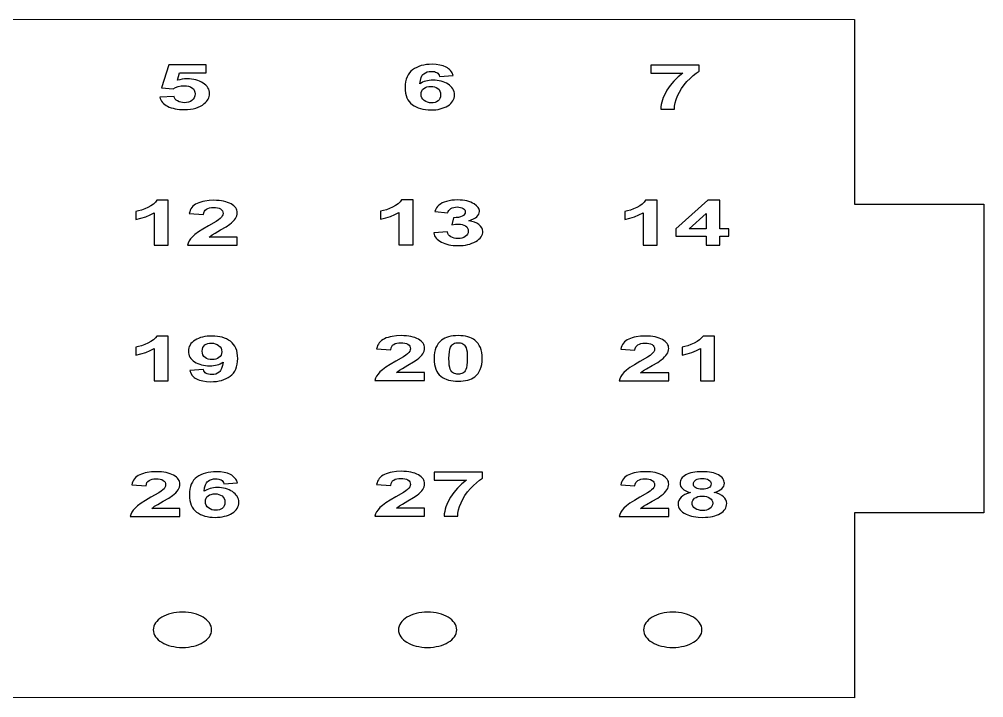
# Model space of a CAD drawing. Extents: x 1222 to 3994, y 2320 to 3800.
# Drawn here: x 2646.02 to 2690.55, y 3599.73 to 3631.08 of the extents above; entities that cross this region are included whole.
import ezdxf

# ---------------------------------------------------------------- set-up
doc = ezdxf.new("R2010")
doc.units = 0
doc.layers.add('____________', color=18, linetype='CONTINUOUS')

msp = doc.modelspace()

# ---------------------------------------------------------------- linework, layer by layer
at = {"layer": '____________'}
for points in [[(2532.648, 3608.28), (2526.668, 3608.28), (2526.668, 3622.53), (2532.648, 3622.53), (2532.648, 3631.075), (2613.928, 3631.079), (2684.586, 3631.075), (2684.586, 3622.53), (2690.554, 3622.53), (2690.554, 3608.28), (2684.586, 3608.28), (2684.586, 3599.731), (2613.928, 3599.734), (2532.648, 3599.731), (2532.648, 3608.28)], [(2652.511, 3627.474), (2652.529, 3627.411), (2652.555, 3627.351), (2652.588, 3627.295), (2652.629, 3627.241), (2652.677, 3627.191), (2652.733, 3627.145), (2652.796, 3627.101), (2652.867, 3627.061), (2652.944, 3627.025), (2653.027, 3626.994), (2653.115, 3626.968), (2653.208, 3626.946), (2653.307, 3626.929), (2653.412, 3626.917), (2653.637, 3626.908), (2653.781, 3626.912), (2653.917, 3626.925), (2654.044, 3626.946), (2654.164, 3626.976), (2654.275, 3627.015), (2654.378, 3627.061), (2654.474, 3627.117), (2654.561, 3627.181), (2654.619, 3627.232), (2654.668, 3627.285), (2654.71, 3627.339), (2654.744, 3627.395), (2654.771, 3627.453), (2654.79, 3627.512), (2654.801, 3627.573), (2654.805, 3627.636), (2654.8, 3627.711), (2654.786, 3627.782), (2654.763, 3627.85), (2654.729, 3627.914), (2654.687, 3627.974), (2654.635, 3628.031), (2654.573, 3628.084), (2654.503, 3628.134), (2654.425, 3628.179), (2654.343, 3628.218), (2654.257, 3628.251), (2654.167, 3628.278), (2654.073, 3628.299), (2653.975, 3628.314), (2653.872, 3628.323), (2653.765, 3628.325), (2653.652, 3628.321), (2653.539, 3628.309), (2653.428, 3628.288), (2653.318, 3628.259), (2653.421, 3628.61), (2654.654, 3628.61), (2654.654, 3628.981), (2652.925, 3628.981), (2652.59, 3627.906), (2653.12, 3627.859), (2653.236, 3627.925), (2653.359, 3627.972), (2653.488, 3628.001), (2653.626, 3628.01), (2653.733, 3628.004), (2653.83, 3627.986), (2653.916, 3627.956), (2653.992, 3627.915), (2654.054, 3627.861), (2654.098, 3627.796), (2654.124, 3627.718), (2654.133, 3627.629), (2654.124, 3627.534), (2654.097, 3627.452), (2654.053, 3627.382), (2653.991, 3627.325), (2653.916, 3627.282), (2653.833, 3627.25), (2653.742, 3627.231), (2653.644, 3627.225), (2653.557, 3627.23), (2653.475, 3627.244), (2653.399, 3627.269), (2653.328, 3627.303), (2653.266, 3627.346), (2653.218, 3627.395), (2653.183, 3627.452), (2653.162, 3627.515), (2652.511, 3627.474)], [(2666.051, 3628.485), (2666.004, 3628.603), (2665.972, 3628.656), (2665.935, 3628.706), (2665.891, 3628.752), (2665.842, 3628.794), (2665.787, 3628.833), (2665.726, 3628.867), (2665.59, 3628.925), (2665.438, 3628.966), (2665.269, 3628.991), (2665.083, 3628.999), (2664.947, 3628.995), (2664.818, 3628.983), (2664.696, 3628.964), (2664.58, 3628.936), (2664.471, 3628.901), (2664.368, 3628.858), (2664.272, 3628.807), (2664.182, 3628.748), (2664.101, 3628.68), (2664.03, 3628.603), (2663.971, 3628.515), (2663.922, 3628.418), (2663.884, 3628.311), (2663.857, 3628.193), (2663.841, 3628.066), (2663.836, 3627.929), (2663.841, 3627.796), (2663.856, 3627.672), (2663.882, 3627.557), (2663.919, 3627.453), (2663.966, 3627.358), (2664.023, 3627.273), (2664.09, 3627.198), (2664.168, 3627.132), (2664.254, 3627.075), (2664.346, 3627.026), (2664.444, 3626.984), (2664.547, 3626.95), (2664.656, 3626.923), (2664.771, 3626.905), (2664.891, 3626.893), (2665.017, 3626.889), (2665.135, 3626.892), (2665.247, 3626.901), (2665.354, 3626.916), (2665.456, 3626.937), (2665.552, 3626.964), (2665.642, 3626.997), (2665.727, 3627.036), (2665.806, 3627.081), (2665.878, 3627.131), (2665.941, 3627.184), (2665.994, 3627.242), (2666.037, 3627.304), (2666.07, 3627.369), (2666.095, 3627.439), (2666.109, 3627.512), (2666.114, 3627.59), (2666.109, 3627.663), (2666.095, 3627.732), (2666.073, 3627.798), (2666.041, 3627.861), (2665.999, 3627.92), (2665.949, 3627.976), (2665.89, 3628.028), (2665.821, 3628.077), (2665.747, 3628.121), (2665.668, 3628.16), (2665.586, 3628.192), (2665.5, 3628.219), (2665.411, 3628.24), (2665.318, 3628.254), (2665.221, 3628.263), (2665.12, 3628.266), (2665.031, 3628.263), (2664.946, 3628.255), (2664.864, 3628.242), (2664.787, 3628.222), (2664.713, 3628.198), (2664.642, 3628.168), (2664.575, 3628.132), (2664.512, 3628.091), (2664.538, 3628.255), (2664.576, 3628.387), (2664.628, 3628.489), (2664.659, 3628.528), (2664.693, 3628.561), (2664.769, 3628.61), (2664.852, 3628.645), (2664.944, 3628.666), (2665.043, 3628.673), (2665.117, 3628.67), (2665.185, 3628.66), (2665.244, 3628.642), (2665.297, 3628.617), (2665.341, 3628.585), (2665.376, 3628.545), (2665.402, 3628.497), (2665.418, 3628.442), (2666.051, 3628.485)], [(2675.178, 3628.596), (2676.665, 3628.596), (2676.446, 3628.414), (2676.25, 3628.221), (2676.078, 3628.016), (2675.928, 3627.799), (2675.807, 3627.577), (2675.758, 3627.468), (2675.717, 3627.358), (2675.685, 3627.249), (2675.66, 3627.141), (2675.644, 3627.033), (2675.636, 3626.925), (2676.267, 3626.925), (2676.275, 3627.067), (2676.302, 3627.217), (2676.349, 3627.377), (2676.414, 3627.546), (2676.498, 3627.718), (2676.599, 3627.884), (2676.716, 3628.046), (2676.851, 3628.202), (2676.994, 3628.347), (2677.135, 3628.475), (2677.275, 3628.584), (2677.414, 3628.676), (2677.414, 3628.963), (2675.178, 3628.963), (2675.178, 3628.596)], [(2664.569, 3627.62), (2664.577, 3627.703), (2664.601, 3627.774), (2664.642, 3627.835), (2664.699, 3627.885), (2664.768, 3627.924), (2664.844, 3627.952), (2664.927, 3627.969), (2665.017, 3627.975), (2665.111, 3627.969), (2665.197, 3627.951), (2665.274, 3627.922), (2665.343, 3627.881), (2665.4, 3627.827), (2665.441, 3627.76), (2665.465, 3627.679), (2665.473, 3627.585), (2665.466, 3627.494), (2665.443, 3627.417), (2665.406, 3627.353), (2665.353, 3627.303), (2665.288, 3627.266), (2665.217, 3627.239), (2665.137, 3627.223), (2665.05, 3627.217), (2664.959, 3627.224), (2664.872, 3627.244), (2664.791, 3627.277), (2664.715, 3627.323), (2664.651, 3627.381), (2664.605, 3627.45), (2664.578, 3627.53), (2664.569, 3627.62)], [(2664.2, 3620.655), (2664.2, 3622.73), (2663.67, 3622.73), (2663.602, 3622.639), (2663.512, 3622.553), (2663.397, 3622.473), (2663.258, 3622.399), (2663.111, 3622.334), (2662.969, 3622.281), (2662.833, 3622.238), (2662.702, 3622.207), (2662.702, 3621.848), (2662.937, 3621.903), (2663.156, 3621.971), (2663.36, 3622.053), (2663.547, 3622.148), (2663.547, 3620.655), (2664.2, 3620.655)], [(2665.155, 3621.204), (2665.171, 3621.14), (2665.196, 3621.08), (2665.228, 3621.022), (2665.268, 3620.968), (2665.316, 3620.917), (2665.372, 3620.869), (2665.436, 3620.823), (2665.509, 3620.782), (2665.588, 3620.744), (2665.671, 3620.711), (2665.76, 3620.683), (2665.853, 3620.661), (2665.952, 3620.643), (2666.055, 3620.63), (2666.164, 3620.623), (2666.277, 3620.62), (2666.397, 3620.623), (2666.511, 3620.632), (2666.621, 3620.647), (2666.725, 3620.668), (2666.825, 3620.695), (2666.92, 3620.728), (2667.009, 3620.767), (2667.093, 3620.812), (2667.17, 3620.861), (2667.237, 3620.913), (2667.293, 3620.967), (2667.34, 3621.024), (2667.375, 3621.083), (2667.401, 3621.145), (2667.416, 3621.209), (2667.422, 3621.276), (2667.411, 3621.366), (2667.378, 3621.449), (2667.323, 3621.526), (2667.246, 3621.595), (2667.151, 3621.656), (2667.041, 3621.704), (2666.916, 3621.741), (2666.777, 3621.766), (2666.892, 3621.808), (2666.992, 3621.854), (2667.077, 3621.903), (2667.146, 3621.956), (2667.199, 3622.012), (2667.238, 3622.071), (2667.261, 3622.134), (2667.268, 3622.2), (2667.265, 3622.247), (2667.253, 3622.294), (2667.235, 3622.338), (2667.208, 3622.382), (2667.133, 3622.465), (2667.028, 3622.544), (2666.953, 3622.588), (2666.871, 3622.626), (2666.784, 3622.658), (2666.69, 3622.684), (2666.59, 3622.704), (2666.485, 3622.719), (2666.373, 3622.727), (2666.256, 3622.73), (2666.118, 3622.726), (2665.988, 3622.714), (2665.864, 3622.694), (2665.747, 3622.666), (2665.64, 3622.631), (2665.545, 3622.59), (2665.463, 3622.543), (2665.394, 3622.49), (2665.334, 3622.429), (2665.283, 3622.359), (2665.239, 3622.279), (2665.204, 3622.19), (2665.807, 3622.128), (2665.825, 3622.192), (2665.855, 3622.247), (2665.898, 3622.295), (2665.951, 3622.334), (2666.013, 3622.365), (2666.082, 3622.387), (2666.156, 3622.4), (2666.237, 3622.405), (2666.318, 3622.401), (2666.39, 3622.389), (2666.454, 3622.37), (2666.51, 3622.343), (2666.555, 3622.309), (2666.586, 3622.27), (2666.606, 3622.226), (2666.612, 3622.176), (2666.603, 3622.118), (2666.577, 3622.066), (2666.533, 3622.019), (2666.472, 3621.979), (2666.395, 3621.947), (2666.301, 3621.925), (2666.192, 3621.913), (2666.067, 3621.91), (2665.995, 3621.587), (2666.158, 3621.609), (2666.295, 3621.617), (2666.387, 3621.611), (2666.471, 3621.595), (2666.549, 3621.568), (2666.619, 3621.529), (2666.677, 3621.482), (2666.718, 3621.426), (2666.743, 3621.363), (2666.751, 3621.292), (2666.742, 3621.218), (2666.717, 3621.151), (2666.673, 3621.092), (2666.613, 3621.042), (2666.54, 3621.001), (2666.459, 3620.972), (2666.369, 3620.954), (2666.272, 3620.948), (2666.182, 3620.953), (2666.098, 3620.968), (2666.021, 3620.992), (2665.951, 3621.026), (2665.891, 3621.069), (2665.844, 3621.121), (2665.809, 3621.181), (2665.788, 3621.25), (2665.155, 3621.204)], [(2652.897, 3620.638), (2652.897, 3622.713), (2652.366, 3622.713), (2652.299, 3622.621), (2652.208, 3622.535), (2652.093, 3622.456), (2651.955, 3622.382), (2651.807, 3622.317), (2651.665, 3622.263), (2651.529, 3622.221), (2651.399, 3622.19), (2651.399, 3621.831), (2651.634, 3621.885), (2651.853, 3621.954), (2652.056, 3622.036), (2652.243, 3622.131), (2652.243, 3620.638), (2652.897, 3620.638)], [(2656.083, 3621.006), (2654.784, 3621.006), (2654.843, 3621.06), (2654.918, 3621.116), (2655.058, 3621.201), (2655.311, 3621.344), (2655.572, 3621.496), (2655.739, 3621.608), (2655.822, 3621.676), (2655.894, 3621.743), (2655.953, 3621.808), (2656, 3621.872), (2656.036, 3621.936), (2656.062, 3622.001), (2656.078, 3622.069), (2656.083, 3622.137), (2656.078, 3622.197), (2656.065, 3622.255), (2656.042, 3622.31), (2656.011, 3622.363), (2655.97, 3622.413), (2655.921, 3622.46), (2655.862, 3622.505), (2655.794, 3622.548), (2655.719, 3622.586), (2655.637, 3622.62), (2655.548, 3622.648), (2655.452, 3622.671), (2655.349, 3622.689), (2655.24, 3622.702), (2655.124, 3622.71), (2655.001, 3622.713), (2654.78, 3622.704), (2654.579, 3622.677), (2654.485, 3622.657), (2654.396, 3622.633), (2654.312, 3622.604), (2654.233, 3622.57), (2654.16, 3622.532), (2654.095, 3622.487), (2654.037, 3622.437), (2653.988, 3622.382), (2653.946, 3622.32), (2653.912, 3622.253), (2653.886, 3622.18), (2653.867, 3622.101), (2654.519, 3622.061), (2654.535, 3622.142), (2654.563, 3622.21), (2654.605, 3622.266), (2654.659, 3622.31), (2654.724, 3622.342), (2654.801, 3622.365), (2654.887, 3622.38), (2654.984, 3622.384), (2655.082, 3622.38), (2655.169, 3622.366), (2655.245, 3622.344), (2655.309, 3622.313), (2655.361, 3622.273), (2655.398, 3622.226), (2655.419, 3622.172), (2655.427, 3622.11), (2655.418, 3622.049), (2655.393, 3621.989), (2655.351, 3621.928), (2655.292, 3621.867), (2655.22, 3621.812), (2655.106, 3621.738), (2654.749, 3621.529), (2654.498, 3621.382), (2654.291, 3621.251), (2654.13, 3621.134), (2654.014, 3621.033), (2653.93, 3620.939), (2653.865, 3620.841), (2653.819, 3620.741), (2653.79, 3620.638), (2656.083, 3620.638), (2656.083, 3621.006)], [(2675.474, 3620.638), (2675.474, 3622.713), (2674.943, 3622.713), (2674.876, 3622.621), (2674.785, 3622.535), (2674.67, 3622.456), (2674.532, 3622.382), (2674.384, 3622.317), (2674.243, 3622.263), (2674.106, 3622.221), (2673.976, 3622.19), (2673.976, 3621.831), (2674.211, 3621.885), (2674.43, 3621.954), (2674.633, 3622.036), (2674.82, 3622.131), (2674.82, 3620.638), (2675.474, 3620.638)], [(2677.734, 3620.638), (2678.367, 3620.638), (2678.367, 3621.053), (2678.791, 3621.053), (2678.791, 3621.402), (2678.367, 3621.402), (2678.367, 3622.713), (2677.818, 3622.713), (2676.337, 3621.4), (2676.337, 3621.053), (2677.734, 3621.053), (2677.734, 3620.638)], [(2677.734, 3621.402), (2676.95, 3621.402), (2677.734, 3622.108), (2677.734, 3621.402)], [(2652.897, 3614.369), (2652.897, 3616.444), (2652.366, 3616.444), (2652.299, 3616.352), (2652.208, 3616.267), (2652.093, 3616.187), (2651.955, 3616.113), (2651.807, 3616.048), (2651.665, 3615.994), (2651.529, 3615.952), (2651.399, 3615.921), (2651.399, 3615.561), (2651.634, 3615.617), (2651.853, 3615.685), (2652.056, 3615.767), (2652.243, 3615.862), (2652.243, 3614.369), (2652.897, 3614.369)], [(2653.888, 3614.847), (2653.934, 3614.727), (2654.003, 3614.622), (2654.045, 3614.576), (2654.093, 3614.534), (2654.146, 3614.496), (2654.205, 3614.461), (2654.269, 3614.431), (2654.338, 3614.405), (2654.49, 3614.365), (2654.661, 3614.34), (2654.852, 3614.332), (2654.988, 3614.336), (2655.117, 3614.348), (2655.24, 3614.368), (2655.356, 3614.395), (2655.465, 3614.43), (2655.568, 3614.474), (2655.665, 3614.524), (2655.755, 3614.583), (2655.836, 3614.651), (2655.907, 3614.728), (2655.966, 3614.816), (2656.015, 3614.913), (2656.053, 3615.02), (2656.08, 3615.137), (2656.097, 3615.264), (2656.102, 3615.401), (2656.097, 3615.535), (2656.081, 3615.659), (2656.055, 3615.774), (2656.019, 3615.879), (2655.972, 3615.974), (2655.915, 3616.059), (2655.847, 3616.135), (2655.769, 3616.2), (2655.683, 3616.257), (2655.591, 3616.307), (2655.493, 3616.349), (2655.389, 3616.383), (2655.28, 3616.41), (2655.165, 3616.428), (2655.044, 3616.44), (2654.917, 3616.444), (2654.8, 3616.441), (2654.689, 3616.432), (2654.583, 3616.417), (2654.482, 3616.396), (2654.387, 3616.369), (2654.296, 3616.335), (2654.211, 3616.296), (2654.132, 3616.251), (2654.06, 3616.201), (2653.997, 3616.147), (2653.944, 3616.09), (2653.9, 3616.028), (2653.867, 3615.963), (2653.842, 3615.894), (2653.828, 3615.821), (2653.823, 3615.744), (2653.827, 3615.671), (2653.841, 3615.601), (2653.864, 3615.534), (2653.896, 3615.471), (2653.937, 3615.412), (2653.988, 3615.356), (2654.047, 3615.303), (2654.115, 3615.255), (2654.19, 3615.211), (2654.268, 3615.172), (2654.35, 3615.14), (2654.435, 3615.114), (2654.524, 3615.093), (2654.616, 3615.078), (2654.711, 3615.07), (2654.81, 3615.066), (2654.901, 3615.069), (2654.988, 3615.077), (2655.07, 3615.091), (2655.149, 3615.11), (2655.224, 3615.134), (2655.296, 3615.164), (2655.363, 3615.199), (2655.427, 3615.24), (2655.401, 3615.077), (2655.362, 3614.945), (2655.31, 3614.843), (2655.279, 3614.804), (2655.245, 3614.772), (2655.17, 3614.723), (2655.088, 3614.688), (2654.998, 3614.667), (2654.901, 3614.66), (2654.825, 3614.663), (2654.756, 3614.674), (2654.695, 3614.691), (2654.643, 3614.716), (2654.599, 3614.748), (2654.564, 3614.787), (2654.538, 3614.834), (2654.521, 3614.889), (2653.888, 3614.847)], [(2655.369, 3615.712), (2655.361, 3615.63), (2655.336, 3615.559), (2655.296, 3615.497), (2655.239, 3615.447), (2655.171, 3615.408), (2655.095, 3615.38), (2655.012, 3615.363), (2654.922, 3615.357), (2654.828, 3615.363), (2654.742, 3615.381), (2654.665, 3615.41), (2654.596, 3615.451), (2654.539, 3615.504), (2654.498, 3615.571), (2654.474, 3615.651), (2654.466, 3615.744), (2654.473, 3615.836), (2654.495, 3615.914), (2654.533, 3615.978), (2654.586, 3616.029), (2654.649, 3616.066), (2654.721, 3616.094), (2654.8, 3616.11), (2654.887, 3616.115), (2654.979, 3616.109), (2655.066, 3616.089), (2655.148, 3616.056), (2655.223, 3616.009), (2655.287, 3615.951), (2655.332, 3615.882), (2655.36, 3615.803), (2655.369, 3615.712)], [(2664.736, 3614.755), (2663.437, 3614.755), (2663.497, 3614.809), (2663.571, 3614.864), (2663.711, 3614.95), (2663.964, 3615.093), (2664.225, 3615.245), (2664.392, 3615.356), (2664.475, 3615.425), (2664.547, 3615.491), (2664.606, 3615.557), (2664.653, 3615.62), (2664.689, 3615.684), (2664.715, 3615.75), (2664.731, 3615.817), (2664.736, 3615.886), (2664.731, 3615.946), (2664.718, 3616.004), (2664.695, 3616.059), (2664.664, 3616.111), (2664.623, 3616.161), (2664.574, 3616.209), (2664.515, 3616.254), (2664.448, 3616.296), (2664.372, 3616.335), (2664.29, 3616.368), (2664.201, 3616.397), (2664.105, 3616.42), (2664.002, 3616.438), (2663.893, 3616.451), (2663.777, 3616.459), (2663.654, 3616.461), (2663.433, 3616.452), (2663.231, 3616.426), (2663.138, 3616.406), (2663.049, 3616.381), (2662.965, 3616.352), (2662.886, 3616.319), (2662.813, 3616.28), (2662.748, 3616.236), (2662.69, 3616.186), (2662.641, 3616.13), (2662.599, 3616.069), (2662.565, 3616.001), (2662.539, 3615.928), (2662.52, 3615.849), (2663.172, 3615.81), (2663.188, 3615.89), (2663.216, 3615.959), (2663.258, 3616.015), (2663.312, 3616.058), (2663.377, 3616.091), (2663.454, 3616.114), (2663.54, 3616.128), (2663.637, 3616.133), (2663.735, 3616.128), (2663.822, 3616.115), (2663.898, 3616.093), (2663.962, 3616.062), (2664.014, 3616.022), (2664.05, 3615.975), (2664.072, 3615.92), (2664.08, 3615.858), (2664.071, 3615.798), (2664.046, 3615.738), (2664.004, 3615.677), (2663.945, 3615.616), (2663.873, 3615.561), (2663.759, 3615.487), (2663.402, 3615.278), (2663.151, 3615.131), (2662.944, 3614.999), (2662.783, 3614.883), (2662.667, 3614.782), (2662.583, 3614.687), (2662.518, 3614.59), (2662.472, 3614.489), (2662.443, 3614.387), (2664.736, 3614.387), (2664.736, 3614.755)], [(2666.283, 3616.461), (2666.163, 3616.458), (2666.049, 3616.448), (2665.942, 3616.432), (2665.842, 3616.408), (2665.749, 3616.379), (2665.663, 3616.342), (2665.584, 3616.299), (2665.511, 3616.25), (2665.433, 3616.18), (2665.365, 3616.101), (2665.307, 3616.012), (2665.26, 3615.912), (2665.223, 3615.802), (2665.197, 3615.681), (2665.181, 3615.551), (2665.176, 3615.41), (2665.181, 3615.267), (2665.195, 3615.135), (2665.219, 3615.015), (2665.252, 3614.906), (2665.295, 3614.808), (2665.347, 3614.722), (2665.41, 3614.647), (2665.481, 3614.583), (2665.56, 3614.529), (2665.646, 3614.482), (2665.737, 3614.442), (2665.834, 3614.409), (2665.938, 3614.384), (2666.047, 3614.366), (2666.162, 3614.355), (2666.283, 3614.351), (2666.404, 3614.355), (2666.518, 3614.365), (2666.625, 3614.381), (2666.725, 3614.404), (2666.818, 3614.434), (2666.904, 3614.47), (2666.984, 3614.513), (2667.056, 3614.563), (2667.135, 3614.632), (2667.203, 3614.712), (2667.26, 3614.802), (2667.307, 3614.902), (2667.344, 3615.012), (2667.37, 3615.133), (2667.386, 3615.264), (2667.391, 3615.405), (2667.386, 3615.547), (2667.371, 3615.678), (2667.345, 3615.799), (2667.308, 3615.91), (2667.261, 3616.01), (2667.204, 3616.099), (2667.137, 3616.178), (2667.059, 3616.247), (2666.985, 3616.297), (2666.906, 3616.341), (2666.819, 3616.378), (2666.725, 3616.408), (2666.625, 3616.431), (2666.518, 3616.448), (2666.404, 3616.458), (2666.283, 3616.461)], [(2666.283, 3616.133), (2666.341, 3616.13), (2666.396, 3616.121), (2666.447, 3616.107), (2666.495, 3616.087), (2666.539, 3616.058), (2666.579, 3616.019), (2666.615, 3615.968), (2666.647, 3615.905), (2666.673, 3615.823), (2666.692, 3615.712), (2666.704, 3615.573), (2666.707, 3615.405), (2666.703, 3615.237), (2666.69, 3615.095), (2666.669, 3614.979), (2666.64, 3614.89), (2666.612, 3614.835), (2666.578, 3614.789), (2666.539, 3614.753), (2666.495, 3614.726), (2666.447, 3614.706), (2666.396, 3614.691), (2666.341, 3614.682), (2666.283, 3614.68), (2666.226, 3614.682), (2666.172, 3614.691), (2666.121, 3614.705), (2666.073, 3614.725), (2666.029, 3614.753), (2665.989, 3614.793), (2665.953, 3614.844), (2665.92, 3614.906), (2665.894, 3614.988), (2665.875, 3615.099), (2665.864, 3615.238), (2665.86, 3615.405), (2665.864, 3615.574), (2665.877, 3615.716), (2665.898, 3615.833), (2665.927, 3615.923), (2665.956, 3615.977), (2665.989, 3616.023), (2666.028, 3616.059), (2666.072, 3616.087), (2666.12, 3616.107), (2666.171, 3616.121), (2666.226, 3616.13), (2666.283, 3616.133)], [(2676.009, 3614.737), (2674.711, 3614.737), (2674.77, 3614.791), (2674.845, 3614.847), (2674.984, 3614.932), (2675.237, 3615.075), (2675.499, 3615.227), (2675.665, 3615.339), (2675.749, 3615.407), (2675.82, 3615.474), (2675.88, 3615.539), (2675.927, 3615.603), (2675.963, 3615.667), (2675.989, 3615.732), (2676.004, 3615.8), (2676.009, 3615.868), (2676.005, 3615.928), (2675.991, 3615.986), (2675.969, 3616.041), (2675.937, 3616.094), (2675.897, 3616.144), (2675.847, 3616.191), (2675.789, 3616.236), (2675.721, 3616.279), (2675.646, 3616.317), (2675.563, 3616.351), (2675.474, 3616.379), (2675.378, 3616.402), (2675.276, 3616.421), (2675.167, 3616.433), (2675.05, 3616.441), (2674.927, 3616.444), (2674.707, 3616.435), (2674.505, 3616.408), (2674.411, 3616.388), (2674.323, 3616.364), (2674.238, 3616.335), (2674.159, 3616.301), (2674.086, 3616.263), (2674.021, 3616.218), (2673.964, 3616.168), (2673.914, 3616.113), (2673.873, 3616.051), (2673.839, 3615.984), (2673.812, 3615.911), (2673.794, 3615.832), (2674.445, 3615.792), (2674.461, 3615.873), (2674.49, 3615.941), (2674.531, 3615.997), (2674.585, 3616.041), (2674.651, 3616.073), (2674.727, 3616.097), (2674.814, 3616.11), (2674.911, 3616.115), (2675.009, 3616.111), (2675.096, 3616.097), (2675.171, 3616.075), (2675.236, 3616.044), (2675.287, 3616.005), (2675.324, 3615.957), (2675.346, 3615.903), (2675.353, 3615.84), (2675.345, 3615.78), (2675.319, 3615.72), (2675.277, 3615.659), (2675.218, 3615.598), (2675.147, 3615.544), (2675.033, 3615.469), (2674.676, 3615.26), (2674.424, 3615.113), (2674.218, 3614.982), (2674.057, 3614.865), (2673.941, 3614.764), (2673.857, 3614.67), (2673.792, 3614.572), (2673.745, 3614.472), (2673.717, 3614.369), (2676.009, 3614.369), (2676.009, 3614.737)], [(2678.125, 3614.369), (2678.125, 3616.444), (2677.594, 3616.444), (2677.527, 3616.352), (2677.436, 3616.267), (2677.321, 3616.187), (2677.183, 3616.113), (2677.035, 3616.048), (2676.893, 3615.994), (2676.757, 3615.952), (2676.627, 3615.921), (2676.627, 3615.561), (2676.862, 3615.617), (2677.081, 3615.685), (2677.284, 3615.767), (2677.471, 3615.862), (2677.471, 3614.369), (2678.125, 3614.369)], [(2653.432, 3608.468), (2652.133, 3608.468), (2652.193, 3608.522), (2652.268, 3608.578), (2652.407, 3608.663), (2652.66, 3608.806), (2652.921, 3608.958), (2653.088, 3609.07), (2653.172, 3609.138), (2653.243, 3609.205), (2653.302, 3609.27), (2653.349, 3609.334), (2653.386, 3609.398), (2653.411, 3609.463), (2653.427, 3609.531), (2653.432, 3609.599), (2653.428, 3609.66), (2653.414, 3609.717), (2653.392, 3609.772), (2653.36, 3609.825), (2653.32, 3609.875), (2653.27, 3609.922), (2653.211, 3609.967), (2653.144, 3610.01), (2653.068, 3610.048), (2652.986, 3610.082), (2652.897, 3610.11), (2652.801, 3610.133), (2652.699, 3610.151), (2652.589, 3610.164), (2652.473, 3610.172), (2652.35, 3610.175), (2652.129, 3610.166), (2651.928, 3610.139), (2651.834, 3610.119), (2651.745, 3610.095), (2651.661, 3610.066), (2651.582, 3610.032), (2651.509, 3609.994), (2651.444, 3609.95), (2651.387, 3609.899), (2651.337, 3609.844), (2651.295, 3609.782), (2651.261, 3609.715), (2651.235, 3609.642), (2651.217, 3609.563), (2651.868, 3609.523), (2651.884, 3609.604), (2651.913, 3609.672), (2651.954, 3609.728), (2652.008, 3609.772), (2652.074, 3609.804), (2652.15, 3609.828), (2652.236, 3609.842), (2652.334, 3609.846), (2652.432, 3609.842), (2652.518, 3609.829), (2652.594, 3609.806), (2652.658, 3609.775), (2652.71, 3609.736), (2652.747, 3609.689), (2652.769, 3609.634), (2652.776, 3609.572), (2652.767, 3609.512), (2652.742, 3609.451), (2652.7, 3609.39), (2652.641, 3609.329), (2652.57, 3609.275), (2652.456, 3609.2), (2652.098, 3608.991), (2651.847, 3608.844), (2651.64, 3608.713), (2651.479, 3608.597), (2651.364, 3608.495), (2651.28, 3608.401), (2651.214, 3608.303), (2651.168, 3608.203), (2651.14, 3608.1), (2653.432, 3608.1), (2653.432, 3608.468)], [(2656.09, 3609.66), (2656.044, 3609.778), (2656.012, 3609.832), (2655.974, 3609.881), (2655.93, 3609.927), (2655.881, 3609.97), (2655.826, 3610.008), (2655.765, 3610.043), (2655.629, 3610.101), (2655.477, 3610.142), (2655.308, 3610.166), (2655.122, 3610.175), (2654.986, 3610.171), (2654.858, 3610.159), (2654.735, 3610.14), (2654.619, 3610.112), (2654.51, 3610.077), (2654.407, 3610.034), (2654.311, 3609.983), (2654.221, 3609.924), (2654.14, 3609.856), (2654.069, 3609.778), (2654.01, 3609.691), (2653.961, 3609.593), (2653.923, 3609.486), (2653.896, 3609.369), (2653.88, 3609.242), (2653.875, 3609.105), (2653.88, 3608.971), (2653.896, 3608.847), (2653.921, 3608.733), (2653.958, 3608.629), (2654.005, 3608.534), (2654.062, 3608.449), (2654.13, 3608.374), (2654.207, 3608.308), (2654.293, 3608.251), (2654.385, 3608.202), (2654.483, 3608.16), (2654.586, 3608.126), (2654.695, 3608.099), (2654.81, 3608.08), (2654.93, 3608.069), (2655.057, 3608.065), (2655.174, 3608.068), (2655.287, 3608.077), (2655.393, 3608.092), (2655.495, 3608.113), (2655.591, 3608.14), (2655.681, 3608.173), (2655.766, 3608.211), (2655.845, 3608.256), (2655.918, 3608.306), (2655.98, 3608.36), (2656.033, 3608.418), (2656.076, 3608.479), (2656.11, 3608.545), (2656.134, 3608.615), (2656.148, 3608.688), (2656.153, 3608.765), (2656.148, 3608.838), (2656.135, 3608.908), (2656.112, 3608.974), (2656.08, 3609.037), (2656.039, 3609.096), (2655.988, 3609.151), (2655.929, 3609.204), (2655.86, 3609.253), (2655.786, 3609.297), (2655.707, 3609.335), (2655.625, 3609.368), (2655.539, 3609.394), (2655.45, 3609.415), (2655.357, 3609.43), (2655.26, 3609.439), (2655.159, 3609.442), (2655.07, 3609.439), (2654.985, 3609.431), (2654.903, 3609.417), (2654.826, 3609.398), (2654.752, 3609.374), (2654.681, 3609.343), (2654.615, 3609.308), (2654.551, 3609.267), (2654.577, 3609.43), (2654.615, 3609.563), (2654.667, 3609.665), (2654.698, 3609.704), (2654.732, 3609.736), (2654.808, 3609.786), (2654.891, 3609.821), (2654.983, 3609.842), (2655.082, 3609.849), (2655.157, 3609.846), (2655.224, 3609.835), (2655.284, 3609.818), (2655.336, 3609.793), (2655.38, 3609.761), (2655.415, 3609.721), (2655.441, 3609.673), (2655.457, 3609.618), (2656.09, 3609.66)], [(2664.736, 3608.486), (2663.437, 3608.486), (2663.497, 3608.54), (2663.571, 3608.595), (2663.711, 3608.681), (2663.964, 3608.824), (2664.225, 3608.976), (2664.392, 3609.087), (2664.475, 3609.156), (2664.547, 3609.222), (2664.606, 3609.288), (2664.653, 3609.352), (2664.689, 3609.415), (2664.715, 3609.481), (2664.731, 3609.548), (2664.736, 3609.617), (2664.731, 3609.677), (2664.718, 3609.735), (2664.695, 3609.79), (2664.664, 3609.842), (2664.623, 3609.892), (2664.574, 3609.94), (2664.515, 3609.985), (2664.448, 3610.027), (2664.372, 3610.066), (2664.29, 3610.099), (2664.201, 3610.128), (2664.105, 3610.151), (2664.002, 3610.169), (2663.893, 3610.182), (2663.777, 3610.19), (2663.654, 3610.192), (2663.433, 3610.184), (2663.231, 3610.157), (2663.138, 3610.137), (2663.049, 3610.112), (2662.965, 3610.083), (2662.886, 3610.05), (2662.813, 3610.011), (2662.748, 3609.967), (2662.69, 3609.917), (2662.641, 3609.861), (2662.599, 3609.8), (2662.565, 3609.732), (2662.539, 3609.659), (2662.52, 3609.581), (2663.172, 3609.541), (2663.188, 3609.622), (2663.216, 3609.69), (2663.258, 3609.746), (2663.312, 3609.789), (2663.377, 3609.822), (2663.454, 3609.845), (2663.54, 3609.859), (2663.637, 3609.864), (2663.735, 3609.859), (2663.822, 3609.846), (2663.898, 3609.824), (2663.962, 3609.793), (2664.014, 3609.753), (2664.05, 3609.706), (2664.072, 3609.651), (2664.08, 3609.589), (2664.071, 3609.529), (2664.046, 3609.469), (2664.004, 3609.408), (2663.945, 3609.347), (2663.873, 3609.292), (2663.759, 3609.218), (2663.402, 3609.008), (2663.151, 3608.862), (2662.944, 3608.73), (2662.783, 3608.614), (2662.667, 3608.513), (2662.583, 3608.418), (2662.518, 3608.321), (2662.472, 3608.22), (2662.443, 3608.118), (2664.736, 3608.118), (2664.736, 3608.486)], [(2665.178, 3609.788), (2666.665, 3609.788), (2666.446, 3609.606), (2666.251, 3609.413), (2666.078, 3609.208), (2665.929, 3608.991), (2665.807, 3608.77), (2665.758, 3608.66), (2665.718, 3608.55), (2665.686, 3608.441), (2665.661, 3608.333), (2665.645, 3608.225), (2665.637, 3608.118), (2666.267, 3608.118), (2666.276, 3608.259), (2666.303, 3608.41), (2666.35, 3608.569), (2666.415, 3608.739), (2666.499, 3608.91), (2666.599, 3609.076), (2666.717, 3609.238), (2666.851, 3609.394), (2666.994, 3609.54), (2667.135, 3609.667), (2667.276, 3609.777), (2667.414, 3609.868), (2667.414, 3610.155), (2665.178, 3610.155), (2665.178, 3609.788)], [(2676.009, 3608.468), (2674.711, 3608.468), (2674.77, 3608.522), (2674.845, 3608.578), (2674.984, 3608.663), (2675.237, 3608.806), (2675.499, 3608.958), (2675.665, 3609.07), (2675.749, 3609.138), (2675.82, 3609.205), (2675.88, 3609.27), (2675.927, 3609.334), (2675.963, 3609.398), (2675.989, 3609.463), (2676.004, 3609.531), (2676.009, 3609.599), (2676.005, 3609.66), (2675.991, 3609.717), (2675.969, 3609.772), (2675.937, 3609.825), (2675.897, 3609.875), (2675.847, 3609.922), (2675.789, 3609.967), (2675.721, 3610.01), (2675.646, 3610.048), (2675.563, 3610.082), (2675.474, 3610.11), (2675.378, 3610.133), (2675.276, 3610.151), (2675.167, 3610.164), (2675.05, 3610.172), (2674.927, 3610.175), (2674.707, 3610.166), (2674.505, 3610.139), (2674.411, 3610.119), (2674.323, 3610.095), (2674.238, 3610.066), (2674.159, 3610.032), (2674.086, 3609.994), (2674.021, 3609.95), (2673.964, 3609.899), (2673.914, 3609.844), (2673.873, 3609.782), (2673.839, 3609.715), (2673.812, 3609.642), (2673.794, 3609.563), (2674.445, 3609.523), (2674.461, 3609.604), (2674.49, 3609.672), (2674.531, 3609.728), (2674.585, 3609.772), (2674.651, 3609.804), (2674.727, 3609.828), (2674.814, 3609.842), (2674.911, 3609.846), (2675.009, 3609.842), (2675.096, 3609.829), (2675.171, 3609.806), (2675.236, 3609.775), (2675.287, 3609.736), (2675.324, 3609.689), (2675.346, 3609.634), (2675.353, 3609.572), (2675.345, 3609.512), (2675.319, 3609.451), (2675.277, 3609.39), (2675.218, 3609.329), (2675.147, 3609.275), (2675.033, 3609.2), (2674.676, 3608.991), (2674.424, 3608.844), (2674.218, 3608.713), (2674.057, 3608.597), (2673.941, 3608.495), (2673.857, 3608.401), (2673.792, 3608.303), (2673.745, 3608.203), (2673.717, 3608.1), (2676.009, 3608.1), (2676.009, 3608.468)], [(2677.013, 3609.215), (2676.875, 3609.173), (2676.757, 3609.123), (2676.658, 3609.065), (2676.58, 3608.999), (2676.52, 3608.927), (2676.477, 3608.851), (2676.451, 3608.773), (2676.442, 3608.691), (2676.448, 3608.617), (2676.465, 3608.547), (2676.494, 3608.481), (2676.534, 3608.419), (2676.585, 3608.361), (2676.648, 3608.307), (2676.722, 3608.257), (2676.808, 3608.211), (2676.888, 3608.177), (2676.972, 3608.146), (2677.062, 3608.121), (2677.156, 3608.1), (2677.256, 3608.084), (2677.36, 3608.073), (2677.583, 3608.064), (2677.705, 3608.066), (2677.821, 3608.075), (2677.93, 3608.089), (2678.034, 3608.108), (2678.131, 3608.133), (2678.221, 3608.164), (2678.306, 3608.2), (2678.385, 3608.242), (2678.455, 3608.289), (2678.516, 3608.339), (2678.568, 3608.392), (2678.61, 3608.448), (2678.643, 3608.508), (2678.667, 3608.571), (2678.681, 3608.638), (2678.686, 3608.708), (2678.676, 3608.792), (2678.649, 3608.871), (2678.602, 3608.944), (2678.538, 3609.013), (2678.456, 3609.075), (2678.356, 3609.13), (2678.24, 3609.176), (2678.107, 3609.215), (2678.212, 3609.248), (2678.305, 3609.287), (2678.385, 3609.333), (2678.453, 3609.386), (2678.507, 3609.444), (2678.546, 3609.506), (2678.569, 3609.572), (2678.577, 3609.642), (2678.573, 3609.698), (2678.56, 3609.752), (2678.539, 3609.804), (2678.51, 3609.853), (2678.472, 3609.899), (2678.425, 3609.943), (2678.371, 3609.985), (2678.307, 3610.024), (2678.237, 3610.059), (2678.16, 3610.09), (2678.076, 3610.116), (2677.985, 3610.137), (2677.887, 3610.153), (2677.782, 3610.165), (2677.553, 3610.175), (2677.321, 3610.165), (2677.216, 3610.153), (2677.118, 3610.137), (2677.027, 3610.116), (2676.943, 3610.09), (2676.865, 3610.059), (2676.795, 3610.024), (2676.733, 3609.985), (2676.678, 3609.943), (2676.633, 3609.899), (2676.595, 3609.853), (2676.566, 3609.804), (2676.546, 3609.752), (2676.533, 3609.698), (2676.529, 3609.642), (2676.536, 3609.576), (2676.558, 3609.512), (2676.594, 3609.451), (2676.644, 3609.393), (2676.71, 3609.339), (2676.794, 3609.292), (2676.894, 3609.25), (2677.013, 3609.215)], [(2677.148, 3609.613), (2677.155, 3609.667), (2677.176, 3609.714), (2677.21, 3609.756), (2677.259, 3609.793), (2677.32, 3609.822), (2677.39, 3609.843), (2677.47, 3609.856), (2677.559, 3609.86), (2677.646, 3609.856), (2677.723, 3609.844), (2677.792, 3609.823), (2677.852, 3609.793), (2677.9, 3609.757), (2677.934, 3609.715), (2677.955, 3609.668), (2677.962, 3609.615), (2677.955, 3609.559), (2677.934, 3609.51), (2677.899, 3609.466), (2677.851, 3609.43), (2677.79, 3609.4), (2677.72, 3609.38), (2677.641, 3609.367), (2677.553, 3609.363), (2677.465, 3609.367), (2677.387, 3609.379), (2677.318, 3609.4), (2677.258, 3609.429), (2677.21, 3609.465), (2677.175, 3609.508), (2677.155, 3609.557), (2677.148, 3609.613)], [(2654.608, 3608.796), (2654.616, 3608.878), (2654.64, 3608.95), (2654.681, 3609.011), (2654.738, 3609.061), (2654.807, 3609.1), (2654.883, 3609.128), (2654.966, 3609.145), (2655.057, 3609.15), (2655.15, 3609.144), (2655.236, 3609.127), (2655.313, 3609.097), (2655.382, 3609.056), (2655.439, 3609.003), (2655.48, 3608.936), (2655.505, 3608.855), (2655.513, 3608.761), (2655.505, 3608.67), (2655.483, 3608.593), (2655.445, 3608.529), (2655.392, 3608.479), (2655.327, 3608.441), (2655.256, 3608.415), (2655.176, 3608.398), (2655.089, 3608.393), (2654.998, 3608.4), (2654.911, 3608.419), (2654.83, 3608.452), (2654.754, 3608.498), (2654.69, 3608.556), (2654.644, 3608.625), (2654.617, 3608.705), (2654.608, 3608.796)], [(2677.087, 3608.729), (2677.095, 3608.786), (2677.117, 3608.841), (2677.153, 3608.895), (2677.205, 3608.946), (2677.271, 3608.989), (2677.353, 3609.021), (2677.449, 3609.039), (2677.562, 3609.046), (2677.661, 3609.04), (2677.751, 3609.024), (2677.832, 3608.996), (2677.904, 3608.958), (2677.963, 3608.91), (2678.005, 3608.855), (2678.03, 3608.793), (2678.039, 3608.724), (2678.031, 3608.646), (2678.006, 3608.577), (2677.964, 3608.519), (2677.906, 3608.47), (2677.836, 3608.431), (2677.756, 3608.404), (2677.668, 3608.387), (2677.571, 3608.382), (2677.472, 3608.388), (2677.381, 3608.405), (2677.299, 3608.433), (2677.226, 3608.473), (2677.165, 3608.524), (2677.122, 3608.583), (2677.096, 3608.651), (2677.087, 3608.729)], [(2653.552, 3603.684), (2653.414, 3603.68), (2653.281, 3603.667), (2653.152, 3603.647), (2653.028, 3603.62), (2652.91, 3603.586), (2652.799, 3603.545), (2652.696, 3603.498), (2652.6, 3603.445), (2652.513, 3603.387), (2652.436, 3603.324), (2652.368, 3603.257), (2652.311, 3603.186), (2652.266, 3603.111), (2652.233, 3603.033), (2652.213, 3602.952), (2652.206, 3602.869), (2652.213, 3602.785), (2652.233, 3602.704), (2652.266, 3602.626), (2652.311, 3602.551), (2652.368, 3602.48), (2652.436, 3602.413), (2652.513, 3602.35), (2652.6, 3602.292), (2652.696, 3602.239), (2652.799, 3602.192), (2652.91, 3602.151), (2653.028, 3602.117), (2653.152, 3602.09), (2653.281, 3602.07), (2653.414, 3602.057), (2653.552, 3602.053), (2653.69, 3602.057), (2653.823, 3602.07), (2653.952, 3602.09), (2654.076, 3602.117), (2654.194, 3602.151), (2654.305, 3602.192), (2654.409, 3602.239), (2654.504, 3602.292), (2654.591, 3602.35), (2654.669, 3602.413), (2654.736, 3602.48), (2654.793, 3602.551), (2654.838, 3602.626), (2654.871, 3602.704), (2654.892, 3602.785), (2654.899, 3602.869), (2654.892, 3602.952), (2654.871, 3603.033), (2654.838, 3603.111), (2654.793, 3603.186), (2654.736, 3603.257), (2654.669, 3603.324), (2654.591, 3603.387), (2654.504, 3603.445), (2654.409, 3603.498), (2654.305, 3603.545), (2654.194, 3603.586), (2654.076, 3603.62), (2653.952, 3603.647), (2653.823, 3603.667), (2653.69, 3603.68), (2653.552, 3603.684)], [(2664.874, 3603.684), (2664.736, 3603.68), (2664.602, 3603.667), (2664.473, 3603.647), (2664.349, 3603.62), (2664.232, 3603.586), (2664.121, 3603.545), (2664.017, 3603.498), (2663.921, 3603.445), (2663.835, 3603.387), (2663.757, 3603.324), (2663.69, 3603.257), (2663.633, 3603.186), (2663.588, 3603.111), (2663.555, 3603.033), (2663.534, 3602.952), (2663.527, 3602.869), (2663.534, 3602.785), (2663.555, 3602.704), (2663.588, 3602.626), (2663.633, 3602.551), (2663.69, 3602.48), (2663.757, 3602.413), (2663.835, 3602.35), (2663.921, 3602.292), (2664.017, 3602.239), (2664.121, 3602.192), (2664.232, 3602.151), (2664.349, 3602.117), (2664.473, 3602.09), (2664.602, 3602.07), (2664.736, 3602.057), (2664.874, 3602.053), (2665.011, 3602.057), (2665.145, 3602.07), (2665.274, 3602.09), (2665.398, 3602.117), (2665.515, 3602.151), (2665.626, 3602.192), (2665.73, 3602.239), (2665.826, 3602.292), (2665.913, 3602.35), (2665.99, 3602.413), (2666.058, 3602.48), (2666.114, 3602.551), (2666.16, 3602.626), (2666.193, 3602.704), (2666.213, 3602.785), (2666.22, 3602.869), (2666.213, 3602.952), (2666.193, 3603.033), (2666.16, 3603.111), (2666.114, 3603.186), (2666.058, 3603.257), (2665.99, 3603.324), (2665.913, 3603.387), (2665.826, 3603.445), (2665.73, 3603.498), (2665.626, 3603.545), (2665.515, 3603.586), (2665.398, 3603.62), (2665.274, 3603.647), (2665.145, 3603.667), (2665.011, 3603.68), (2664.874, 3603.684)], [(2676.195, 3603.684), (2676.057, 3603.68), (2675.923, 3603.667), (2675.794, 3603.647), (2675.67, 3603.62), (2675.553, 3603.586), (2675.442, 3603.545), (2675.338, 3603.498), (2675.242, 3603.445), (2675.155, 3603.387), (2675.078, 3603.324), (2675.011, 3603.257), (2674.954, 3603.186), (2674.909, 3603.111), (2674.875, 3603.033), (2674.855, 3602.952), (2674.848, 3602.869), (2674.855, 3602.785), (2674.875, 3602.704), (2674.909, 3602.626), (2674.954, 3602.551), (2675.011, 3602.48), (2675.078, 3602.413), (2675.155, 3602.35), (2675.242, 3602.292), (2675.338, 3602.239), (2675.442, 3602.192), (2675.553, 3602.151), (2675.67, 3602.117), (2675.794, 3602.09), (2675.923, 3602.07), (2676.057, 3602.057), (2676.195, 3602.053), (2676.332, 3602.057), (2676.466, 3602.07), (2676.595, 3602.09), (2676.719, 3602.117), (2676.836, 3602.151), (2676.947, 3602.192), (2677.051, 3602.239), (2677.147, 3602.292), (2677.233, 3602.35), (2677.311, 3602.413), (2677.378, 3602.48), (2677.435, 3602.551), (2677.481, 3602.626), (2677.514, 3602.704), (2677.534, 3602.785), (2677.541, 3602.869), (2677.534, 3602.952), (2677.514, 3603.033), (2677.481, 3603.111), (2677.435, 3603.186), (2677.378, 3603.257), (2677.311, 3603.324), (2677.233, 3603.387), (2677.147, 3603.445), (2677.051, 3603.498), (2676.947, 3603.545), (2676.836, 3603.586), (2676.719, 3603.62), (2676.595, 3603.647), (2676.466, 3603.667), (2676.332, 3603.68), (2676.195, 3603.684)]]:
    msp.add_lwpolyline(points, close=True, dxfattribs=at)

doc.saveas('drawing.dxf')
